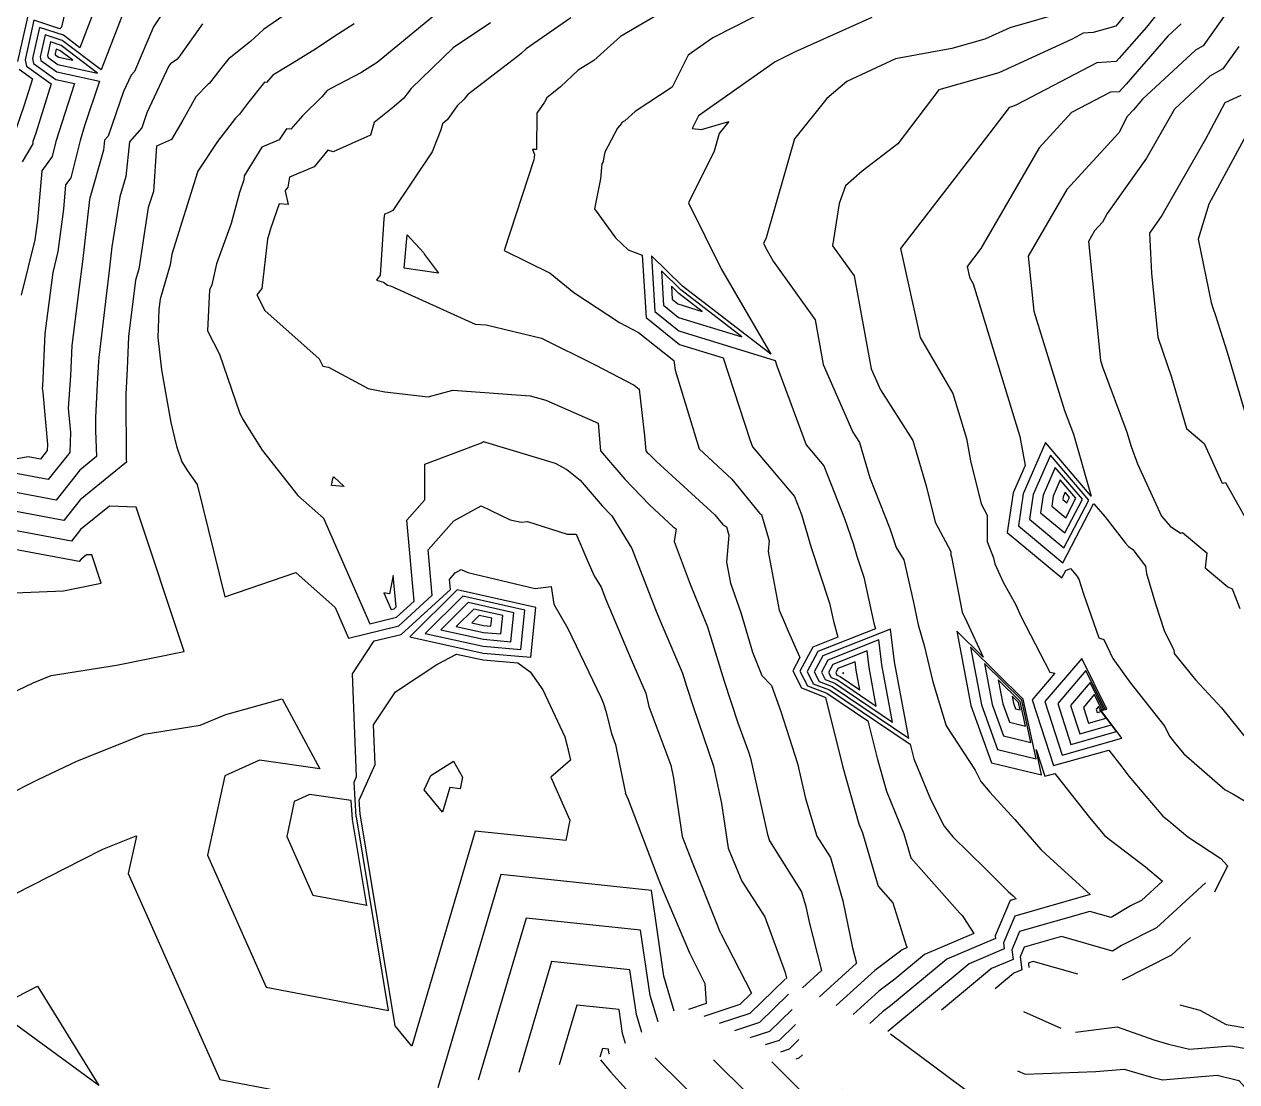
# Model space of a CAD drawing. Header units: metres. Extents: x 706150 to 707002, y 953723 to 954386.
# Drawn here: x 706434.2 to 706557.2, y 953882.6 to 953989.9 of the extents above; entities that cross this region are included whole.
import ezdxf

# ---------------------------------------------------------------- set-up
doc = ezdxf.new("R2010")
doc.units = ezdxf.units.M

msp = doc.modelspace()

# ---------------------------------------------------------------- linework, layer by layer
at = {"layer": 'CONTOUR_100'}
for points in [[(706549.9097, 953991.9233, 100), (706548.0526, 953989.6063, 100), (706545.2797, 953986.4433, 100), (706544.9837, 953986.1187, 100), (706543.0404, 953985.9852, 100), (706534.878, 953981.7272, 100), (706534.4687, 953981.5392, 100), (706534.1351, 953981.4439, 100), (706532.1754, 953978.8811, 100), (706523.107, 953967.1461, 100), (706525.0898, 953958.1088, 100), (706528.4036, 953952.4374, 100), (706529.7982, 953947.8785, 100), (706530.2057, 953945.6034, 100), (706531.284, 953941.242, 100), (706531.884, 953940.107, 100), (706531.9098, 953937.4379, 100), (706532.5478, 953935.7633, 100), (706532.6639, 953935.1597, 100), (706533.5334, 953933.3118, 100), (706534.7929, 953930.9936, 100), (706535.3237, 953929.8532, 100), (706538.2674, 953924.1646, 100), (706538.7495, 953924.0527, 100), (706536.4521, 953921.372, 100), (706538.6274, 953914.6855, 100), (706544.2458, 953916.2668, 100), (706545.5539, 953914.5473, 100), (706546.2751, 953913.6274, 100), (706549.7248, 953909.546, 100), (706550.3212, 953909.0918, 100), (706552.2621, 953907.4471, 100), (706555.6049, 953905.2728, 100), (706556.2814, 953904.5081, 100), (706554.9692, 953901.8494, 100)], [(706536.876, 953915.391, 100), (706535.5633, 953921.422, 100), (706530.2218, 953926.6875, 100), (706531.3345, 953920.8408, 100), (706532.9529, 953916.3338, 100), (706536.876, 953915.391, 100)], [(706516.7271, 953923.3789, 100), (706520.6456, 953920.7342, 100), (706519.9175, 953924.6418, 100), (706519.7099, 953926.3276, 100), (706516.2458, 953924.9607, 100), (706515.8036, 953924.1374, 100), (706516.0578, 953923.6345, 100), (706516.7271, 953923.3789, 100)], [(706554.0382, 953902.7939, 100), (706549.0902, 953898.2419, 100), (706545.5341, 953896.4432, 100), (706544.6004, 953895.8781, 100), (706539.4442, 953897.3463, 100), (706535.6564, 953896.266, 100), (706535.2342, 953895.2815, 100), (706535.4172, 953893.9782, 100), (706534.5986, 953893.6341, 100), (706532.7018, 953892.0543, 100)], [(706535.5886, 953889.7593, 100), (706539.3667, 953888.0482, 100)], [(706540.877, 953887.6537, 100), (706545.0745, 953888.1752, 100), (706548.8156, 953886.8593, 100), (706550.3096, 953886.4154, 100), (706552.4264, 953885.916, 100), (706556.5812, 953886.2546, 100), (706558.3958, 953885.9551, 100), (706561.7475, 953884.0711, 100), (706567.8968, 953878.0741, 100)]]:
    msp.add_polyline3d(points, dxfattribs=at)
at = {"layer": 'CONTOUR_101'}
for points in [[(706551.5962, 953989.9221, 101), (706550.2465, 953988.6708, 101), (706546.0062, 953983.834, 101), (706545.2963, 953983.0557, 101), (706544.4258, 953982.9958, 101), (706540.4587, 953980.9264, 101), (706537.1873, 953977.366, 101), (706531.2591, 953967.1462, 101), (706529.8549, 953965.3291, 101), (706530.0939, 953964.2395, 101), (706530.4935, 953963.5557, 101), (706535.2246, 953948.0904, 101), (706535.7531, 953945.1391, 101), (706534.5396, 953942.3501, 101), (706533.9343, 953938.3434, 101), (706539.4747, 953933.7252, 101), (706539.878, 953934.4972, 101), (706540.3433, 953934.6994, 101), (706540.9528, 953933.983, 101), (706541.2164, 953933.5922, 101), (706541.6593, 953932.115, 101), (706543.2358, 953927.648, 101), (706543.7445, 953927.4674, 101), (706544.6645, 953925.5385, 101), (706546.3844, 953923.1394, 101), (706549.9308, 953918.6623, 101), (706550.4011, 953917.6767, 101), (706550.8675, 953917.0631, 101), (706551.8577, 953915.8885, 101), (706556.054, 953912.2351, 101), (706556.8145, 953911.8406, 101), (706559.277, 953910.3374, 101)], [(706516.9988, 953923.7184, 101), (706518.992, 953922.3732, 101), (706518.6216, 953924.3609, 101), (706518.516, 953925.2184, 101), (706516.7539, 953924.5231, 101), (706516.529, 953924.1043, 101), (706516.6583, 953923.8485, 101), (706516.9988, 953923.7184, 101)], [(706545.555, 953917.4599, 101), (706543.4577, 953920.2805, 101), (706544.0384, 953920.4014, 101), (706541.5015, 953925.5517, 101), (706537.7533, 953921.1781, 101), (706539.5159, 953915.7602, 101), (706545.555, 953917.4599, 101)], [(706536.3335, 953917.0421, 101), (706535.4045, 953921.3104, 101), (706531.6243, 953925.0368, 101), (706532.4117, 953920.899, 101), (706533.5571, 953917.7093, 101), (706536.3335, 953917.0421, 101)], [(706552.5297, 953897.236, 101), (706550.6058, 953895.466, 101), (706545.6032, 953892.9357, 101)], [(706541.0993, 953893.5224, 101), (706536.5677, 953894.8127, 101), (706536.1281, 953894.6873, 101), (706536.0791, 953894.573, 101), (706536.1311, 953894.2026, 101)], [(706551.4576, 953890.4354, 101), (706553.485, 953889.8699, 101), (706556.1626, 953888.4206, 101), (706558.3547, 953888.0588, 101)]]:
    msp.add_polyline3d(points, dxfattribs=at)
at = {"layer": 'CONTOUR_102'}
for points in [[(706557.66, 953993.1688, 102), (706553.7986, 953987.7011, 102), (706553.0445, 953987.2772, 102), (706547.6741, 953982.2986, 102), (706546.7327, 953981.2247, 102), (706546.1029, 953980.5342, 102), (706545.2429, 953978.866, 102), (706539.9875, 953973.1465, 102), (706536.0558, 953966.3684, 102), (706536.6228, 953960.7771, 102), (706539.7442, 953950.723, 102), (706540.651, 953948.3054, 102), (706542.449, 953942.0164, 102), (706537.8093, 953947.4539, 102), (706535.5546, 953942.2721, 102), (706535.0616, 953939.0089, 102), (706539.574, 953935.2476, 102), (706542.704, 953941.2393, 102), (706542.7238, 953941.2479, 102), (706543.8285, 953939.9497, 102), (706545.9503, 953937.2374, 102), (706546.2313, 953936.9155, 102), (706546.6879, 953936.6113, 102), (706547.9704, 953934.9162, 102), (706548.0489, 953934.1696, 102), (706548.9659, 953931.1066, 102), (706549.9069, 953928.3028, 102), (706550.8268, 953926.4203, 102), (706550.8578, 953926.0487, 102), (706553.0508, 953923.3924, 102), (706555.6782, 953920.5582, 102), (706559.0536, 953916.3705, 102)], [(706517.2704, 953924.058, 102), (706517.3384, 953924.0121, 102), (706517.3257, 953924.0799, 102), (706517.3221, 953924.1092, 102), (706517.2621, 953924.0854, 102), (706517.2544, 953924.0712, 102), (706517.2588, 953924.0624, 102), (706517.2704, 953924.058, 102)], [(706545.0293, 953918.1367, 102), (706543.4231, 953920.2968, 102), (706543.8678, 953920.3894, 102), (706541.925, 953924.3337, 102), (706539.0544, 953920.9842, 102), (706540.4043, 953916.835, 102), (706545.0293, 953918.1367, 102)], [(706535.791, 953918.6932, 102), (706535.2457, 953921.1987, 102), (706533.0267, 953923.3861, 102), (706533.4889, 953920.9572, 102), (706534.1613, 953919.0849, 102), (706535.791, 953918.6932, 102)]]:
    msp.add_polyline3d(points, dxfattribs=at)
at = {"layer": 'CONTOUR_103'}
for points in [[(706557.4209, 953987.6525, 103), (706555.8114, 953985.3735, 103), (706554.4929, 953984.6323, 103), (706550.8926, 953981.2947, 103), (706548.062, 953976.3122, 103), (706544.0613, 953970.694, 103), (706543.6138, 953969.826, 103), (706542.7878, 953968.9269, 103), (706542.1697, 953967.8615, 103), (706543.394, 953955.7906, 103), (706543.599, 953955.1302, 103), (706546.0774, 953948.5226, 103), (706546.4968, 953947.0558, 103), (706547.1508, 953945.3048, 103), (706549.573, 953939.9794, 103), (706550.4542, 953938.9701, 103), (706551.5165, 953938.2624, 103), (706551.7327, 953938.3327, 103), (706554.1937, 953936.2721, 103), (706554.0312, 953934.7673, 103), (706556.3039, 953932.83, 103), (706556.758, 953932.6302, 103), (706557.5196, 953930.6101, 103)], [(706536.189, 953939.6744, 103), (706539.6733, 953936.77, 103), (706542.2099, 953941.6258, 103), (706538.3107, 953946.1954, 103), (706536.5697, 953942.1942, 103), (706536.189, 953939.6744, 103)], [(706544.5036, 953918.8134, 103), (706543.3885, 953920.3131, 103), (706543.6973, 953920.3773, 103), (706542.3484, 953923.1157, 103), (706540.3556, 953920.7903, 103), (706541.2927, 953917.9097, 103), (706544.5036, 953918.8134, 103)], [(706535.2485, 953920.3444, 103), (706535.0869, 953921.087, 103), (706534.4292, 953921.7354, 103), (706534.5662, 953921.0155, 103), (706534.7655, 953920.4605, 103), (706535.2485, 953920.3444, 103)]]:
    msp.add_polyline3d(points, dxfattribs=at)
at = {"layer": 'CONTOUR_104'}
for points in [[(706557.6349, 953982.6668, 104), (706556.0251, 953981.9126, 104), (706554.043, 953978.2441, 104), (706549.632, 953970.4799, 104), (706548.3658, 953968.7018, 104), (706548.5608, 953964.649, 104), (706549.2041, 953958.1681, 104), (706550.593, 953954.0879, 104), (706552.1371, 953948.8875, 104), (706553.9069, 953947.3789, 104), (706555.7516, 953943.3553, 104), (706556.0739, 953943.3911, 104), (706559.5095, 953937.3139, 104)], [(706537.3164, 953940.3399, 104), (706539.7727, 953938.2925, 104), (706541.5608, 953941.7155, 104), (706538.8121, 953944.9369, 104), (706537.5847, 953942.1162, 104), (706537.3164, 953940.3399, 104)], [(706543.9779, 953919.4901, 104), (706543.3539, 953920.3293, 104), (706543.5267, 953920.3653, 104), (706542.7719, 953921.8976, 104), (706541.6568, 953920.5964, 104), (706542.1812, 953918.9844, 104), (706543.9779, 953919.4901, 104)]]:
    msp.add_polyline3d(points, dxfattribs=at)
at = {"layer": 'CONTOUR_105'}
for points in [[(706558.1832, 953978.6351, 105), (706554.4053, 953971.6429, 105), (706553.3207, 953968.1033, 105), (706554.6153, 953961.6672, 105), (706554.7856, 953961.121, 105), (706555.0541, 953960.3367, 105), (706556.2498, 953956.6278, 105), (706558.424, 953949.3052, 105)], [(706538.4437, 953941.0054, 105), (706539.872, 953939.8149, 105), (706540.9117, 953941.8053, 105), (706539.3134, 953943.6784, 105), (706538.5998, 953942.0383, 105), (706538.4437, 953941.0054, 105)], [(706543.4522, 953920.1669, 105), (706543.3194, 953920.3456, 105), (706543.3562, 953920.3533, 105), (706543.1954, 953920.6796, 105), (706542.9579, 953920.4025, 105), (706543.0696, 953920.0592, 105), (706543.4522, 953920.1669, 105)]]:
    msp.add_polyline3d(points, dxfattribs=at)
at = {"layer": 'CONTOUR_106'}
msp.add_polyline3d([(706539.5711, 953941.6709, 106), (706539.9713, 953941.3373, 106), (706540.2627, 953941.8951, 106), (706539.8148, 953942.4199, 106), (706539.6148, 953941.9603, 106), (706539.5711, 953941.6709, 106)], dxfattribs=at)
at = {"layer": 'CONTOUR_84'}
for points in [[(706434.6153, 953991.0499, 84), (706433.5248, 953986.125, 84)], [(706433.6858, 953985.3409, 84), (706435.0338, 953984.3731, 84), (706434.2058, 953981.6888, 84), (706433.0193, 953978.2535, 84)]]:
    msp.add_polyline3d(points, dxfattribs=at)
at = {"layer": 'CONTOUR_85'}
msp.add_polyline3d([(706438.8195, 953993.3871, 85), (706437.9788, 953989.5942, 85), (706437.8009, 953989.4476, 85), (706435.181, 953990.3118, 85), (706434.2873, 953986.2757, 85), (706434.4193, 953985.6331, 85), (706436.9224, 953983.8359, 85), (706435.3848, 953978.8512, 85), (706435.0869, 953977.9887, 85), (706435.0714, 953977.7515, 85), (706434.0045, 953975.943, 85)], dxfattribs=at)
at = {"layer": 'CONTOUR_86'}
msp.add_polyline3d([(706441.1748, 953990.941, 86), (706439.8463, 953987.5001, 86), (706438.1724, 953988.7736, 86), (706435.7467, 953989.5737, 86), (706435.0498, 953986.4264, 86), (706435.1527, 953985.9253, 86), (706437.4061, 953984.3074, 86), (706439.3104, 953983.8946, 86), (706438.648, 953981.8978, 86), (706437.4122, 953977.9853, 86), (706437.0366, 953976.4743, 86), (706435.9687, 953975.0308, 86), (706435.5464, 953969.9875, 86), (706435.2802, 953968.0292, 86), (706433.8943, 953962.4252, 86)], dxfattribs=at)
at = {"layer": 'CONTOUR_87'}
msp.add_polyline3d([(706444.6786, 953992.1802, 87), (706442.0049, 953985.255, 87), (706438.0531, 953988.2615, 87), (706436.3124, 953988.8357, 87), (706435.8123, 953986.5771, 87), (706435.8861, 953986.2175, 87), (706437.5032, 953985.0564, 87), (706441.8358, 953984.1173, 87), (706440.3288, 953979.5742, 87), (706439.8674, 953978.1136, 87), (706438.9269, 953974.3298, 87), (706438.4011, 953973.6191, 87), (706438.1931, 953971.1361, 87), (706437.6077, 953966.8285, 87), (706437.0843, 953964.7122, 87), (706436.2822, 953958.5253, 87), (706436.04, 953953.1723, 87), (706436.0336, 953952.958, 87), (706436.0486, 953952.7996, 87), (706436.1154, 953952.1619, 87), (706436.5481, 953947.2676, 87), (706436.5299, 953946.6388, 87), (706435.852, 953945.7884, 87), (706434.6105, 953946.0199, 87), (706427.8185, 953944.7924, 87)], dxfattribs=at)
at = {"layer": 'CONTOUR_88'}
for points in [[(706449.2304, 953992.5775, 88), (706447.3132, 953989.6182, 88), (706445.3792, 953985.0865, 88), (706445.0524, 953984.7297, 88), (706444.2784, 953983.0578, 88), (706442.711, 953978.5358, 88), (706442.3552, 953978.1299, 88), (706442.2427, 953977.1161, 88), (706440.8521, 953972.2536, 88), (706440.8285, 953972.1053, 88), (706440.1013, 953965.8441, 88), (706439.8218, 953963.5093, 88), (706439.0172, 953957.3032, 88), (706438.8788, 953954.2449, 88), (706438.6693, 953950.9535, 88), (706438.8872, 953948.4895, 88), (706438.8282, 953946.4575, 88), (706436.6376, 953943.7094, 88), (706432.6255, 953944.4575, 88)], [(706436.5748, 953986.7277, 88), (706436.6196, 953986.5097, 88), (706437.6003, 953985.8055, 88), (706441.6397, 953984.9299, 88), (706437.9338, 953987.7494, 88), (706436.8781, 953988.0976, 88), (706436.5748, 953986.7277, 88)], [(706476.6457, 953909.9542, 88), (706474.7739, 953912.2179, 88), (706475.4664, 953913.6922, 88), (706477.7469, 953915.1468, 88), (706478.6578, 953913.532, 88), (706478.4405, 953912.347, 88), (706477.3844, 953912.4575, 88), (706476.6457, 953909.9542, 88)], [(706431.2432, 953890.1187, 88), (706435.559, 953892.3132, 88), (706441.7761, 953882.2378, 88), (706433.19, 953888.5256, 88), (706431.2432, 953890.1187, 88)]]:
    msp.add_polyline3d(points, dxfattribs=at)
at = {"layer": 'CONTOUR_89'}
for points in [[(706452.2814, 953989.9314, 89), (706449.876, 953986.5532, 89), (706449.688, 953986.3119, 89), (706449.048, 953985.8802, 89), (706448.8602, 953985.6752, 89), (706446.6503, 953980.9016, 89), (706446.1267, 953979.391, 89), (706444.8911, 953977.9812, 89), (706444.5003, 953974.4599, 89), (706443.903, 953972.3713, 89), (706443.0976, 953967.3144, 89), (706442.8512, 953965.1934, 89), (706441.8611, 953956.9205, 89), (706441.7522, 953956.0811, 89), (706441.7335, 953955.6675, 89), (706441.5906, 953953.4221, 89), (706441.4204, 953949.9998, 89), (706441.4271, 953948.6553, 89), (706441.5418, 953946.0527, 89), (706439.834, 953944.6548, 89), (706437.4231, 953941.6304, 89), (706430.6405, 953942.8951, 89)], [(706437.3373, 953986.8784, 89), (706437.353, 953986.8018, 89), (706437.6974, 953986.5545, 89), (706439.1161, 953986.247, 89), (706437.8146, 953987.2372, 89), (706437.4438, 953987.3595, 89), (706437.3373, 953986.8784, 89)], [(706487.6201, 953913.52, 89), (706489.5411, 953909.1524, 89), (706489.1614, 953907.0812, 89), (706479.9629, 953908.0436, 89), (706473.5287, 953886.2392, 89), (706471.8379, 953888.284, 89), (706468.2827, 953909.7989, 89), (706468.2807, 953909.7988, 89), (706468.1925, 953911.1747, 89), (706469.8064, 953914.7944, 89), (706469.6386, 953918.8295, 89), (706471.852, 953922.1669, 89), (706476.0681, 953924.9402, 89), (706478.0455, 953926.0089, 89), (706480.7709, 953925.4101, 89), (706484.281, 953925.1, 89), (706485.5215, 953924.2144, 89), (706486.8099, 953922.3661, 89), (706489.0405, 953917.6129, 89), (706489.2987, 953916.6927, 89), (706489.6218, 953915.236, 89), (706487.6201, 953913.52, 89)], [(706430.0011, 953900.0285, 89), (706440.0299, 953905.1158, 89), (706442.1667, 953906.204, 89), (706445.5645, 953907.5481, 89), (706445.5735, 953907.5329, 89), (706444.749, 953903.7438, 89), (706454.0537, 953882.8509, 89), (706468.0929, 953880.1898, 89), (706472.4619, 953876.5568, 89), (706472.464, 953875.8665, 89), (706472.9545, 953870.4535, 89)]]:
    msp.add_polyline3d(points, dxfattribs=at)
at = {"layer": 'CONTOUR_90'}
for points in [[(706464.3329, 953993.4353, 90), (706458.9184, 953989.6506, 90), (706458.466, 953989.3758, 90), (706457.1503, 953988.1483, 90), (706454.9959, 953986.4379, 90), (706454.9638, 953986.4107, 90), (706454.1389, 953985.3902, 90), (706453.0038, 953983.9338, 90), (706452.8443, 953983.8262, 90), (706451.5989, 953982.5221, 90), (706450.2852, 953980.1609, 90), (706449.1508, 953978.1881, 90), (706447.6164, 953977.5417, 90), (706447.3031, 953972.9387, 90), (706446.7872, 953971.2908, 90), (706445.8122, 953965.0641, 90), (706445.4781, 953963.9265, 90), (706444.7726, 953958.2094, 90), (706444.6493, 953954.93, 90), (706444.5211, 953952.3529, 90), (706444.5542, 953945.7338, 90), (706444.5653, 953945.4814, 90), (706439.876, 953941.6429, 90), (706438.2087, 953939.5514, 90), (706428.6554, 953941.3327, 90)], [(706432.1447, 953911.5314, 90), (706435.5955, 953913.2887, 90), (706439.5218, 953915.1538, 90), (706446.3582, 953917.8756, 90), (706452.0603, 953918.7902, 90), (706454.6682, 953919.862, 90), (706460.3526, 953921.4491, 90), (706464.1951, 953914.3674, 90), (706458.0541, 953915.2514, 90), (706454.5348, 953913.6382, 90), (706452.7891, 953905.6154, 90), (706458.7616, 953892.2045, 90), (706471.1415, 953889.858, 90), (706471.1456, 953889.8534, 90), (706467.8987, 953909.5022, 90), (706467.8937, 953909.502, 90), (706467.6686, 953913.0137, 90), (706467.9244, 953913.5873, 90), (706467.4921, 953923.9849, 90), (706469.716, 953927.3382, 90), (706472.4368, 953927.9968, 90), (706477.4326, 953932.5507, 90), (706477.337, 953933.5846, 90), (706477.9206, 953934.2417, 90), (706478.5377, 953934.582, 90), (706479.1977, 953934.2647, 90), (706486.0335, 953932.6556, 90), (706487.6626, 953932.8583, 90), (706487.9271, 953931.0612, 90), (706489.3605, 953928.6084, 90), (706492.6879, 953921.6187, 90), (706492.9799, 953920.9965, 90), (706493.2038, 953920.1988, 90), (706493.7735, 953917.9295, 90), (706494.1795, 953916.841, 90), (706495.1392, 953912.1917, 90), (706495.1964, 953911.9336, 90), (706495.1703, 953911.9112, 90), (706495.4642, 953911.2431, 90), (706498.5949, 953903.0738, 90), (706499.0328, 953901.9711, 90), (706501.6845, 953895.6826, 90), (706503.2504, 953892.5854, 90), (706503.386, 953890.5447, 90), (706501.591, 953889.9548, 90)], [(706478.1216, 953932.5321, 90), (706473.3067, 953927.7499, 90), (706480.7742, 953926.1091, 90), (706485.5897, 953925.6837, 90), (706486.1185, 953930.7149, 90), (706478.1216, 953932.5321, 90)], [(706500.1486, 953889.7874, 90), (706499.0836, 953893.3235, 90), (706497.8308, 953902.03, 90), (706482.5414, 953903.6297, 90), (706476.1577, 953881.9967, 90)]]:
    msp.add_polyline3d(points, dxfattribs=at)
at = {"layer": 'CONTOUR_91'}
for points in [[(706467.664, 953989.9458, 91), (706466.0749, 953988.937, 91), (706463.5687, 953987.2601, 91), (706461.2221, 953985.8037, 91), (706459.5953, 953984.8479, 91), (706459.4139, 953984.7293, 91), (706458.7818, 953983.9868, 91), (706458.5688, 953984.0141, 91), (706456.8651, 953981.8542, 91), (706456.0311, 953980.771, 91), (706455.6269, 953980.382, 91), (706453.812, 953977.9917, 91), (706451.8253, 953974.9914, 91), (706451.7808, 953974.9139, 91), (706451.7697, 953974.9092, 91), (706451.7674, 953974.8759, 91), (706449.1634, 953966.5589, 91), (706448.9948, 953965.4825, 91), (706447.9758, 953962.0124, 91), (706447.8458, 953960.9589, 91), (706447.7387, 953958.1107, 91), (706448.1168, 953954.8395, 91), (706448.6237, 953951.9597, 91), (706449.059, 953949.5068, 91), (706449.6397, 953947.0904, 91), (706450.186, 953945.5122, 91), (706450.7718, 953944.5995, 91), (706451.7438, 953943.2128, 91), (706454.5393, 953931.8141, 91), (706461.7477, 953934.2624, 91), (706465.7384, 953930.7333, 91), (706467.1008, 953927.6299, 91), (706472.2012, 953928.8644, 91), (706475.5995, 953931.9621, 91), (706475.1717, 953936.59, 91), (706477.7836, 953939.5309, 91), (706480.5458, 953941.0541, 91), (706483.4997, 953939.6338, 91), (706484.6056, 953939.3734, 91), (706485.2467, 953939.4532, 91), (706489.2897, 953938.1655, 91), (706490.2152, 953938.1574, 91), (706491.3897, 953935.4016, 91), (706492.0323, 953933.9378, 91), (706492.7387, 953932.7849, 91), (706493.2238, 953931.5326, 91), (706495.7659, 953925.4647, 91), (706497.2516, 953922.0259, 91), (706497.5853, 953920.6965, 91), (706499.8047, 953914.7465, 91), (706500.0822, 953913.402, 91), (706500.964, 953907.5077, 91), (706501.9047, 953905.0533, 91), (706504.5651, 953898.3543, 91), (706504.751, 953897.8993, 91), (706504.8228, 953897.7888, 91), (706504.8945, 953897.5917, 91), (706508.0037, 953891.592, 91), (706506.821, 953890.4405, 91), (706503.1468, 953889.2331, 91)], [(706421.2244, 953924.1497, 91), (706424.9638, 953918.5765, 91), (706427.2335, 953919.3439, 91), (706435.1184, 953923.0894, 91), (706436.9391, 953923.8143, 91), (706443.5708, 953924.878, 91), (706450.4148, 953926.2728, 91), (706445.5529, 953940.894, 91), (706442.8328, 953941.017, 91), (706439.9179, 953938.631, 91), (706438.9943, 953937.4723, 91), (706426.6704, 953939.7703, 91), (706424.7631, 953939.4256, 91), (706423.4915, 953939.0526, 91), (706422.5256, 953938.5669, 91), (706419.9705, 953937.1438, 91), (706420.1185, 953932.4748, 91), (706419.7552, 953931.8394, 91), (706419.5203, 953931.0954, 91), (706421.3268, 953926.9501, 91), (706421.2244, 953924.1497, 91)], [(706478.6833, 953931.8792, 91), (706474.8819, 953928.1035, 91), (706480.7775, 953926.8081, 91), (706484.5794, 953926.4722, 91), (706484.9969, 953930.4444, 91), (706478.6833, 953931.8792, 91)], [(706463.1567, 953911.7469, 91), (706461.6008, 953911.0338, 91), (706460.8291, 953907.487, 91), (706463.4695, 953901.5582, 91), (706468.9425, 953900.5208, 91), (706468.9516, 953900.5104, 91), (706467.5148, 953909.2055, 91), (706467.5067, 953909.2052, 91), (706467.3828, 953911.1386, 91), (706463.1567, 953911.7469, 91)], [(706498.5033, 953888.6941, 91), (706497.6938, 953891.382, 91), (706496.7415, 953897.9998, 91), (706485.1198, 953899.2159, 91), (706480.2676, 953882.7723, 91)]]:
    msp.add_polyline3d(points, dxfattribs=at)
at = {"layer": 'CONTOUR_92'}
for points in [[(706476.517, 953991.358, 92), (706470.0114, 953986.012, 92), (706468.3636, 953984.9659, 92), (706465.3615, 953983.4113, 92), (706464.9436, 953983.1658, 92), (706464.9329, 953983.1588, 92), (706464.4023, 953982.5356, 92), (706462.4241, 953980.5995, 92), (706461.249, 953979.2517, 92), (706460.8245, 953979.3024, 92), (706460.0649, 953978.1783, 92), (706458.2914, 953977.4296, 92), (706456.5171, 953974.5124, 92), (706456.4931, 953974.1142, 92), (706456.0522, 953972.8401, 92), (706455.205, 953969.6764, 92), (706453.718, 953965.5901, 92), (706453.217, 953963.4596, 92), (706453.0049, 953962.9512, 92), (706452.7766, 953958.7797, 92), (706454.0258, 953956.425, 92), (706456.0231, 953950.4989, 92), (706456.3405, 953949.8535, 92), (706458.3489, 953946.7037, 92), (706461.9658, 953942.0895, 92), (706464.5562, 953939.7987, 92), (706469.2629, 953929.0779, 92), (706471.9656, 953929.732, 92), (706473.7663, 953931.3735, 92), (706473.0064, 953939.5954, 92), (706474.8281, 953941.6465, 92), (706474.8343, 953945.2834, 92), (706480.6086, 953947.4413, 92), (706480.8031, 953947.5722, 92), (706480.9865, 953947.49, 92), (706488.0598, 953945.3619, 92), (706489.241, 953944.7288, 92), (706490.5989, 953943.6474, 92), (706492.823, 953941.0398, 92), (706493.8216, 953940.0096, 92), (706495.8465, 953936.7047, 92), (706498.2428, 953930.5183, 92), (706498.4465, 953930.0322, 92), (706499.0015, 953928.7476, 92), (706500.9927, 953924.081, 92), (706501.3951, 953922.7456, 92), (706502.0806, 953920.6794, 92), (706504.1387, 953914.6269, 92), (706504.9508, 953910.847, 92), (706505.6364, 953906.3068, 92), (706507.0052, 953902.9576, 92), (706509.3563, 953899.3394, 92), (706511.4063, 953893.699, 92), (706511.5527, 953893.1349, 92), (706511.4683, 953893.0584, 92)], [(706465.6192, 953943.9809, 92), (706466.6485, 953942.9864, 92), (706465.3873, 953943.0897, 92), (706465.5232, 953943.8268, 92), (706465.6192, 953943.9809, 92)], [(706422.4403, 953932.0503, 92), (706422.3951, 953931.9713, 92), (706422.3659, 953931.8788, 92), (706423.0439, 953930.3232, 92), (706424.7296, 953930.8926, 92), (706428.2334, 953932.0058, 92), (706438.1937, 953932.4335, 92), (706442.0058, 953933.2104, 92), (706441.0582, 953936.0602, 92), (706440.528, 953936.0842, 92), (706439.9598, 953935.6192, 92), (706439.7798, 953935.3933, 92), (706424.6854, 953938.2079, 92), (706423.9992, 953938.0839, 92), (706423.5418, 953937.9497, 92), (706423.1943, 953937.775, 92), (706422.2751, 953937.263, 92), (706422.4403, 953932.0503, 92)], [(706479.2449, 953931.2262, 92), (706476.457, 953928.4572, 92), (706480.7808, 953927.5071, 92), (706483.5691, 953927.2608, 92), (706483.8753, 953930.174, 92), (706479.2449, 953931.2262, 92)], [(706496.858, 953887.6008, 92), (706496.304, 953889.4404, 92), (706495.6522, 953893.9697, 92), (706487.6983, 953894.802, 92), (706484.3774, 953883.548, 92)], [(706511.4061, 953893.0296, 92), (706507.8166, 953889.5347, 92), (706504.7026, 953888.5114, 92)]]:
    msp.add_polyline3d(points, dxfattribs=at)
at = {"layer": 'CONTOUR_93'}
for points in [[(706481.5179, 953990.0324, 93), (706477.7126, 953987.512, 93), (706473.4717, 953983.3788, 93), (706473.0032, 953982.7868, 93), (706472.7286, 953982.3935, 93), (706471.7484, 953981.5613, 93), (706469.7164, 953979.9455, 93), (706469.3339, 953978.6561, 93), (706465.5544, 953976.9454, 93), (706465.0166, 953977.1198, 93), (706463.6158, 953975.4427, 93), (706461.123, 953974.3851, 93), (706460.9322, 953973.3563, 93), (706460.7172, 953973.0651, 93), (706460.6737, 953972.9537, 93), (706460.9828, 953971.6098, 93), (706460.0559, 953971.6913, 93), (706459.1739, 953969.1428, 93), (706458.8958, 953968.1043, 93), (706458.3125, 953963.082, 93), (706457.7928, 953962.441, 93), (706458.6185, 953960.8404, 93), (706464.119, 953955.9427, 93), (706464.5088, 953955.1986, 93), (706465.0761, 953955.0942, 93), (706469.0859, 953952.9337, 93), (706470.7854, 953952.6109, 93), (706475.1985, 953952.0857, 93), (706477.6815, 953952.7639, 93), (706485.5248, 953952.2141, 93), (706487.1243, 953951.7766, 93), (706492.4155, 953949.4194, 93), (706492.6725, 953946.6157, 93), (706495.1199, 953943.7464, 93), (706497.6511, 953941.1351, 93), (706500.0246, 953938.9237, 93), (706500.3279, 953938.7212, 93), (706500.1259, 953937.4296, 93), (706501.768, 953933.1039, 93), (706502.6977, 953930.7509, 93), (706503.5378, 953928.7819, 93), (706505.2006, 953923.2642, 93), (706506.6011, 953919.0429, 93), (706507.6731, 953916.083, 93), (706507.8766, 953915.4551, 93), (706509.601, 953907.7135, 93), (706509.8048, 953907.0441, 93), (706513.0716, 953901.8739, 93), (706513.4938, 953900.3896, 93), (706513.8261, 953898.7889, 93), (706515.0962, 953893.8945, 93), (706513.1748, 953892.1528, 93)], [(706471.73, 953930.5996, 93), (706471.9332, 953930.7849, 93), (706471.6374, 953933.9846, 93), (706471.2506, 953932.1047, 93), (706470.6878, 953932.205, 93), (706471.425, 953930.5258, 93), (706471.73, 953930.5996, 93)], [(706479.8066, 953930.5732, 93), (706478.0322, 953928.8108, 93), (706480.7842, 953928.2062, 93), (706482.5588, 953928.0494, 93), (706482.7537, 953929.9035, 93), (706479.8066, 953930.5732, 93)], [(706511.7558, 953891.495, 93), (706508.8121, 953888.6289, 93), (706506.2584, 953887.7897, 93)], [(706495.2127, 953886.5076, 93), (706494.9141, 953887.4989, 93), (706494.5629, 953889.9396, 93), (706490.2768, 953890.3881, 93), (706488.4872, 953884.3236, 93)]]:
    msp.add_polyline3d(points, dxfattribs=at)
at = {"layer": 'CONTOUR_94'}
for points in [[(706489.6582, 953990.5611, 94), (706485.1114, 953987.4119, 94), (706484.6235, 953986.942, 94), (706484.2319, 953986.6322, 94), (706479.1804, 953982.7375, 94), (706478.8219, 953982.2866, 94), (706478.1201, 953981.6183, 94), (706477.1487, 953980.2272, 94), (706476.6524, 953979.8059, 94), (706476.4648, 953979.1807, 94), (706475.6029, 953976.9363, 94), (706471.5956, 953970.988, 94), (706471.1338, 953970.7776, 94), (706470.7407, 953970.6419, 94), (706470.6731, 953970.1432, 94), (706470.3205, 953964.4424, 94), (706469.928, 953963.927, 94), (706470.6616, 953963.7286, 94), (706471.0532, 953963.4156, 94), (706471.3723, 953963.3607, 94), (706479.9601, 953959.4537, 94), (706481.0552, 953959.3944, 94), (706486.6673, 953958.0638, 94), (706492.138, 953955.3469, 94), (706496.0709, 953953.2825, 94), (706496.5777, 953952.8827, 94), (706497.143, 953948.1329, 94), (706497.2826, 953946.6103, 94), (706497.4168, 953946.453, 94), (706497.5555, 953946.3099, 94), (706498.3659, 953945.5548, 94), (706504.2643, 953940.1159, 94), (706505.033, 953939.1745, 94), (706505.4592, 953938.8944, 94), (706505.7045, 953938.0531, 94), (706505.4579, 953935.339, 94), (706505.8613, 953933.193, 94), (706506.9204, 953930.2067, 94), (706508.0939, 953926.1799, 94), (706509.0212, 953923.8449, 94), (706510.0012, 953922.8226, 94), (706510.9574, 953920.1825, 94), (706512.67, 953914.9001, 94), (706513.4608, 953911.3499, 94), (706514.6229, 953907.5337, 94), (706515.9991, 953905.3557, 94), (706517.2499, 953900.958, 94), (706518.2346, 953896.2156, 94), (706518.6398, 953894.6541, 94), (706514.8813, 953891.2473, 94)], [(706474.692, 953966.7294, 94), (706474.8184, 953966.521, 94), (706476.2427, 953964.6315, 94), (706472.7314, 953965.1386, 94), (706473.0372, 953968.5202, 94), (706474.692, 953966.7294, 94)], [(706480.3683, 953929.9203, 94), (706479.6074, 953929.1645, 94), (706480.7875, 953928.9052, 94), (706481.5485, 953928.8379, 94), (706481.6321, 953929.6331, 94), (706480.3683, 953929.9203, 94)], [(706512.1055, 953889.9604, 94), (706509.8077, 953887.7231, 94), (706507.8142, 953887.068, 94)], [(706493.5674, 953885.4143, 94), (706493.5243, 953885.5573, 94), (706493.4737, 953885.9095, 94), (706492.8553, 953885.9742, 94), (706492.5971, 953885.0992, 94)], [(706492.6742, 953884.8275, 94), (706493.6682, 953883.6154, 94), (706509.2715, 953866.3678, 94)]]:
    msp.add_polyline3d(points, dxfattribs=at)
at = {"layer": 'CONTOUR_95'}
for points in [[(706499.4899, 953991.4472, 95), (706494.6891, 953988.6507, 95), (706492.0027, 953986.2304, 95), (706490.3845, 953985.2443, 95), (706488.6223, 953983.5473, 95), (706487.23, 953982.446, 95), (706486.9833, 953981.9768, 95), (706486.1992, 953980.8822, 95), (706486.1782, 953977.1888, 95), (706485.7582, 953977.1935, 95), (706485.9622, 953976.6875, 95), (706485.8993, 953976.1483, 95), (706482.8913, 953966.9538, 95), (706487.5477, 953964.6469, 95), (706489.9456, 953962.6856, 95), (706494.6096, 953959.634, 95), (706496.5062, 953958.6384, 95), (706500.1243, 953955.7844, 95), (706500.2419, 953954.7958, 95), (706502.6617, 953946.8147, 95), (706505.9892, 953943.7463, 95), (706508.8163, 953940.2844, 95), (706508.9916, 953940.1692, 95), (706509.7719, 953937.4927, 95), (706509.6719, 953936.3913, 95), (706510.7881, 953930.4529, 95), (706511.3479, 953929.2001, 95), (706511.7195, 953928.3202, 95), (706512.8988, 953925.6478, 95), (706512.1765, 953924.3029, 95), (706513.0554, 953922.5646, 95), (706515.3688, 953921.681, 95), (706515.4993, 953921.593, 95), (706517.2663, 953914.5449, 95), (706518.8882, 953908.788, 95), (706519.2655, 953907.8639, 95), (706520.8287, 953902.4511, 95), (706522.3249, 953900.7631, 95), (706523.6656, 953896.4274, 95), (706523.7895, 953896.2331, 95), (706523.271, 953896.0151, 95), (706522.9596, 953895.7558, 95), (706520.5063, 953893.8935, 95), (706516.5878, 953890.3417, 95)], [(706512.4553, 953888.4258, 95), (706510.8032, 953886.8173, 95), (706509.37, 953886.3463, 95)], [(706498.2103, 953885.0509, 95), (706503.7599, 953879.5574, 95)]]:
    msp.add_polyline3d(points, dxfattribs=at)
at = {"layer": 'CONTOUR_96'}
for points in [[(706508.47, 953990.7645, 96), (706504.0554, 953988.5154, 96), (706501.5598, 953986.7625, 96), (706499.9362, 953983.5255, 96), (706496.1988, 953981.0536, 96), (706495.1429, 953980.1023, 96), (706494.8329, 953979.9134, 96), (706494.7914, 953979.843, 96), (706494.4086, 953979.3508, 96), (706493.1111, 953976.914, 96), (706492.9182, 953975.8679, 96), (706492.7919, 953975.7331, 96), (706492.662, 953974.2141, 96), (706492.0549, 953971.1759, 96), (706494.1732, 953968.2144, 96), (706495.4792, 953966.9985, 96), (706496.9103, 953966.4637, 96), (706497.3011, 953960.1623, 96), (706500.6853, 953957.4148, 96), (706505.102, 953956.0621, 96), (706507.817, 953947.7644, 96), (706508.0886, 953947.0314, 96), (706512.3572, 953941.9955, 96), (706512.8408, 953940.7548, 96), (706513.0463, 953940.1673, 96), (706514.0261, 953936.8296, 96), (706515.914, 953931.1743, 96), (706516.3141, 953929.3312, 96), (706516.7627, 953927.7173, 96), (706514.2132, 953926.7113, 96), (706512.9019, 953924.2698, 96), (706513.6559, 953922.7786, 96), (706515.6405, 953922.0206, 96), (706519.7868, 953919.2222, 96), (706520.7712, 953915.2956, 96), (706521.6748, 953912.0884, 96), (706523.4386, 953907.768, 96), (706524.1394, 953905.3412, 96), (706529.1368, 953899.7035, 96), (706529.2733, 953899.5702, 96), (706529.3472, 953899.4965, 96), (706529.5078, 953899.2932, 96), (706530.5555, 953897.6493, 96), (706525.5365, 953895.5389, 96), (706522.5224, 953893.0287, 96), (706520.8945, 953891.793, 96), (706518.2943, 953889.4361, 96)], [(706512.805, 953886.8912, 96), (706511.7987, 953885.9114, 96), (706510.9258, 953885.6246, 96)], [(706504.1284, 953884.8356, 96), (706514.8332, 953874.2389, 96)]]:
    msp.add_polyline3d(points, dxfattribs=at)
at = {"layer": 'CONTOUR_97'}
for points in [[(706520.2062, 953990.5672, 97), (706512.3621, 953987.08, 97), (706510.3881, 953986.0743, 97), (706502.6165, 953980.6155, 97), (706501.9602, 953979.3069, 97), (706502.9197, 953979.2295, 97), (706505.6906, 953980.0178, 97), (706504.7104, 953978.8066, 97), (706504.2003, 953977.011, 97), (706501.6096, 953971.774, 97), (706504.9077, 953965.0915, 97), (706509.9605, 953956.4313, 97), (706501.0026, 953963.3111, 97), (706497.8317, 953966.4179, 97), (706498.1818, 953960.772, 97), (706500.6313, 953958.7834, 97), (706510.3746, 953955.7992, 97), (706510.5595, 953955.234, 97), (706513.5204, 953947.2432, 97), (706515.3358, 953945.1015, 97), (706517.4251, 953939.7413, 97), (706518.3131, 953937.2034, 97), (706518.6824, 953935.9452, 97), (706519.3941, 953933.8132, 97), (706520.4067, 953929.1493, 97), (706520.565, 953928.5795, 97), (706514.7214, 953926.2737, 97), (706513.6273, 953924.2367, 97), (706514.2564, 953922.9925, 97), (706515.9121, 953922.3602, 97), (706524.0743, 953916.8514, 97), (706524.2761, 953916.0464, 97), (706524.4613, 953915.3888, 97), (706526.1358, 953911.2871, 97), (706527.5275, 953908.5407, 97), (706528.4197, 953907.4582, 97), (706531.7261, 953904.228, 97), (706534.0445, 953901.9159, 97), (706534.5301, 953901.4729, 97), (706534.8556, 953901.1772, 97), (706534.2412, 953901.002, 97), (706532.6995, 953897.407, 97), (706532.7373, 953897.1379, 97), (706527.802, 953895.0627, 97), (706522.0851, 953890.3016, 97), (706521.2826, 953889.6924, 97), (706520.0008, 953888.5305, 97)], [(706510.0465, 953884.6202, 97), (706513.8813, 953880.8241, 97), (706513.8965, 953880.873, 97), (706517.2627, 953881.8663, 97)], [(706513.1548, 953885.3566, 97), (706512.7943, 953885.0056, 97), (706512.4816, 953884.9029, 97)]]:
    msp.add_polyline3d(points, dxfattribs=at)
at = {"layer": 'CONTOUR_98'}
for points in [[(706540.0942, 953991.2087, 98), (706534.1853, 953989.5378, 98), (706531.6739, 953988.3847, 98), (706528.3103, 953987.4238, 98), (706522.5933, 953986.3788, 98), (706517.6523, 953984.0844, 98), (706515.6342, 953982.3503, 98), (706512.3444, 953978.2855, 98), (706509.489, 953968.2338, 98), (706509.209, 953967.6677, 98), (706509.5655, 953966.9453, 98), (706510.2029, 953965.8529, 98), (706514.4354, 953959.9083, 98), (706515.2748, 953955.3745, 98), (706518.2696, 953948.5157, 98), (706518.9501, 953947.455, 98), (706519.9993, 953943.8851, 98), (706522.0094, 953938.7279, 98), (706522.674, 953936.8286, 98), (706523.4497, 953935.5614, 98), (706524.3864, 953931.4201, 98), (706524.8951, 953928.9601, 98), (706525.5086, 953926.882, 98), (706526.375, 953923.1714, 98), (706527.7325, 953918.7159, 98), (706530.6709, 953914.2283, 98), (706531.2516, 953913.0824, 98), (706532.1585, 953911.982, 98), (706534.7155, 953909.206, 98), (706537.3418, 953906.1625, 98), (706538.3071, 953905.2817, 98), (706542.3569, 953901.6034, 98), (706534.7129, 953899.4233, 98), (706533.5444, 953896.6985, 98), (706533.6306, 953896.0847, 98), (706530.0676, 953894.5865, 98), (706521.8108, 953887.7102, 98)], [(706500.5774, 953960.152, 98), (706507.0234, 953958.1777, 98), (706500.807, 953962.952, 98), (706498.846, 953964.8733, 98), (706499.0626, 953961.3818, 98), (706500.5774, 953960.152, 98)], [(706516.1838, 953922.6997, 98), (706523.9528, 953917.4563, 98), (706522.5093, 953925.2038, 98), (706522.0976, 953928.5461, 98), (706515.2295, 953925.836, 98), (706514.3527, 953924.2036, 98), (706514.8569, 953923.2065, 98), (706516.1838, 953922.6997, 98)], [(706522.0947, 953887.4845, 98), (706533.8707, 953878.7179, 98)]]:
    msp.add_polyline3d(points, dxfattribs=at)
at = {"layer": 'CONTOUR_99'}
for points in [[(706548.1028, 953993.5991, 99), (706544.9678, 953989.6878, 99), (706542.6398, 953989.0422, 99), (706541.655, 953988.9745, 99), (706540.5146, 953988.3796, 99), (706533.0713, 953984.962, 99), (706527.0064, 953983.2294, 99), (706522.8297, 953977.7673, 99), (706519.23, 953975.0065, 99), (706517.5166, 953973.5103, 99), (706516.894, 953971.6996, 99), (706516.223, 953967.4207, 99), (706518.4007, 953964.3622, 99), (706520.1457, 953954.9371, 99), (706521.0758, 953952.8068, 99), (706524.3736, 953947.6668, 99), (706525.7237, 953943.0727, 99), (706526.633, 953939.3952, 99), (706528.2066, 953936.4182, 99), (706528.2098, 953936.0839, 99), (706528.2897, 953935.8741, 99), (706529.3711, 953930.2524, 99), (706529.8341, 953929.2687, 99), (706531.508, 953925.6878, 99), (706528.8194, 953928.3382, 99), (706530.2572, 953920.7826, 99), (706532.3487, 953914.9582, 99), (706537.4185, 953913.7399, 99), (706536.8555, 953916.3266, 99), (706537.739, 953913.6107, 99), (706538.7672, 953913.9001, 99), (706539.0066, 953913.5855, 99), (706542.2719, 953909.4207, 99), (706543.8363, 953907.5698, 99), (706547.9615, 953904.4276, 99), (706549.6894, 953902.9634, 99), (706547.5746, 953901.0178, 99), (706546.457, 953900.4525, 99), (706544.4901, 953899.2622, 99), (706542.3208, 953899.8799, 99), (706535.1846, 953897.8447, 99), (706534.3893, 953895.99, 99), (706534.5239, 953895.0314, 99), (706532.3331, 953894.1103, 99), (706527.2563, 953889.8823, 99)], [(706500.5235, 953961.5205, 99), (706502.9922, 953960.7644, 99), (706500.6114, 953962.5929, 99), (706499.8604, 953963.3287, 99), (706499.9433, 953961.9915, 99), (706500.5235, 953961.5205, 99)], [(706516.4554, 953923.0393, 99), (706522.2992, 953919.0952, 99), (706521.2134, 953924.9228, 99), (706520.9038, 953927.4368, 99), (706515.7377, 953925.3984, 99), (706515.0781, 953924.1705, 99), (706515.4574, 953923.4205, 99), (706516.4554, 953923.0393, 99)], [(706534.9827, 953883.7397, 99), (706535.7604, 953883.3874, 99), (706542.9387, 953883.6465, 99), (706545.7921, 953883.9075, 99), (706548.5586, 953883.0855, 99), (706549.6735, 953882.8225, 99), (706555.2239, 953883.2748, 99), (706557.4322, 953882.7323, 99), (706563.1748, 953876.3971, 99)]]:
    msp.add_polyline3d(points, dxfattribs=at)

doc.saveas('drawing.dxf')
